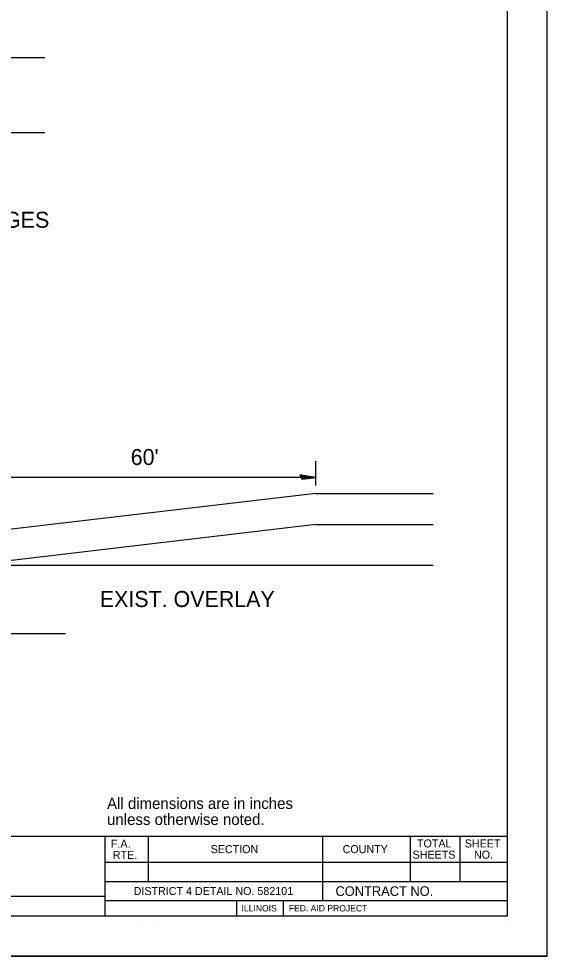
# Model space of a CAD drawing. Extents: x 0 to 2.83, y -0.1 to 1.83.
# Drawn here: x 2.283 to 2.833, y 0 to 0.976 of the extents above; entities that cross this region are included whole.
import ezdxf

# ---------------------------------------------------------------- set-up
doc = ezdxf.new("R2010")
doc.units = 0
for name, color, linetype in [('RD_Pr_Roadway_Dimensions', 7, 'Continuous'), ('RD_Pr_Roadway_Notes', 7, 'Continuous'), ('SH_General_Details', 7, 'Continuous'), ('SH_Printer_Plotting_Border', 7, 'Continuous')]:
    doc.layers.add(name, color=color, linetype=linetype)

msp = doc.modelspace()

# ---------------------------------------------------------------- linework, layer by layer
at = {"layer": 'RD_Pr_Roadway_Dimensions'}
for p, q in [((2.59263, 0.48987), (2.59263, 0.51501)), ((2.59263, 0.49835), (2.23296, 0.49835))]:
    msp.add_line(p, q, dxfattribs=at)
msp.add_lwpolyline([(2.57732, 0.49857), (2.57784, 0.49629), (2.5843, 0.49728), (2.59263, 0.49835), (2.58375, 0.49956), (2.57596, 0.50093), (2.57732, 0.49857), (2.57801, 0.49706), (2.58703, 0.49836), (2.57716, 0.50009), (2.57863, 0.49814), (2.58277, 0.49841), (2.57879, 0.49902)], dxfattribs=at)
at = {"layer": 'SH_General_Details'}
for p, q in [((2.83333, 0), (2.83333, 1.83333)), ((2.18049, 0.93513), (2.31049, 0.93513)), ((2.18049, 0.85713), (2.31049, 0.85713)), ((2.59263, 0.48168), (1.902, 0.40043)), ((2.59263, 0.48168), (2.7145, 0.48168)), ((2.59263, 0.44918), (2.17825, 0.40043)), ((2.59263, 0.44918), (2.7145, 0.44918)), ((2.23296, 0.40687), (2.7145, 0.40687)), ((2.33199, 0.33543), (1.902, 0.33543)), ((0.16666, 0.125), (2.79166, 0.125)), ((2.37285, 0.125), (2.37285, 0.04167)), ((2.41786, 0.125), (2.41786, 0.0779)), ((2.59953, 0.125), (2.59953, 0.0579)), ((2.69053, 0.125), (2.69053, 0.0779)), ((2.74227, 0.125), (2.74227, 0.0779)), ((2.37285, 0.0979), (2.79166, 0.0979)), ((2.37285, 0.0779), (2.79166, 0.0779)), ((1.73118, 0.0625), (2.37285, 0.0625)), ((2.37285, 0.0579), (2.79166, 0.0579)), ((2.51012, 0.0579), (2.51012, 0.04167)), ((2.55845, 0.0579), (2.55845, 0.04167)), ((2.40953, 0.03333), (2.40953, 0.03333)), ((2.42619, 0.03333), (2.42619, 0.03333)), ((2.79166, 0.03333), (2.79166, 0.03333)), ((2.83333, 0), (-0.00001, 0))]:
    msp.add_line(p, q, dxfattribs=at)
msp.add_lwpolyline([(0.16666, 1.79167), (2.79166, 1.79167), (2.79166, 0.04167), (0.16666, 0.04167)], close=True, dxfattribs=at)
at = {"layer": 'SH_Printer_Plotting_Border'}
msp.add_lwpolyline([(-0.00001, 0), (2.83333, 0), (2.83333, 1.83333), (-0.00001, 1.83333)], close=True, dxfattribs=at)

# ---------------------------------------------------------------- texts
at = {"layer": 'RD_Pr_Roadway_Dimensions'}
msp.add_text("60'", height=0.016667, dxfattribs=at).set_placement((2.39987, 0.51115))
at = {"layer": 'RD_Pr_Roadway_Notes'}
for s, height, p in [('FULL SECTION TO BRIDGES', 0.0166667, (2.01174, 0.75807)), ('EXIST. OVERLAY', 0.0166667, (2.36767, 0.36341)), ('All dimensions are in inches', 0.0116681, (2.37528, 0.15327)), ('unless otherwise noted.', 0.0116681, (2.37528, 0.13661))]:
    msp.add_text(s, height=height, dxfattribs=at).set_placement(p)
at = {"layer": 'SH_General_Details'}
for s, height, p in [('F.A.  ', 0.008333, (2.37928, 0.11291)), ('TOTAL', 0.008332, (2.69777, 0.11321)), ('SHEET', 0.008332, (2.7475, 0.11321)), ('RTE.', 0.008333, (2.38121, 0.10125)), ('SECTION', 0.008332, (2.48303, 0.10728)), ('COUNTY', 0.008332, (2.62037, 0.10728)), ('SHEETS', 0.008332, (2.69319, 0.10155)), ('NO.', 0.008332, (2.7571, 0.10155)), ('DISTRICT 4 DETAIL NO. 582101', 0.0083333, (2.40293, 0.06373)), ('CONTRACT NO.      ', 0.01, (2.61294, 0.06279)), ('ILLINOIS', 0.006667, (2.51518, 0.04662)), ('FED. AID PROJECT', 0.0066667, (2.56438, 0.04662))]:
    msp.add_text(s, height=height, dxfattribs=at).set_placement(p)

doc.saveas('drawing.dxf')
